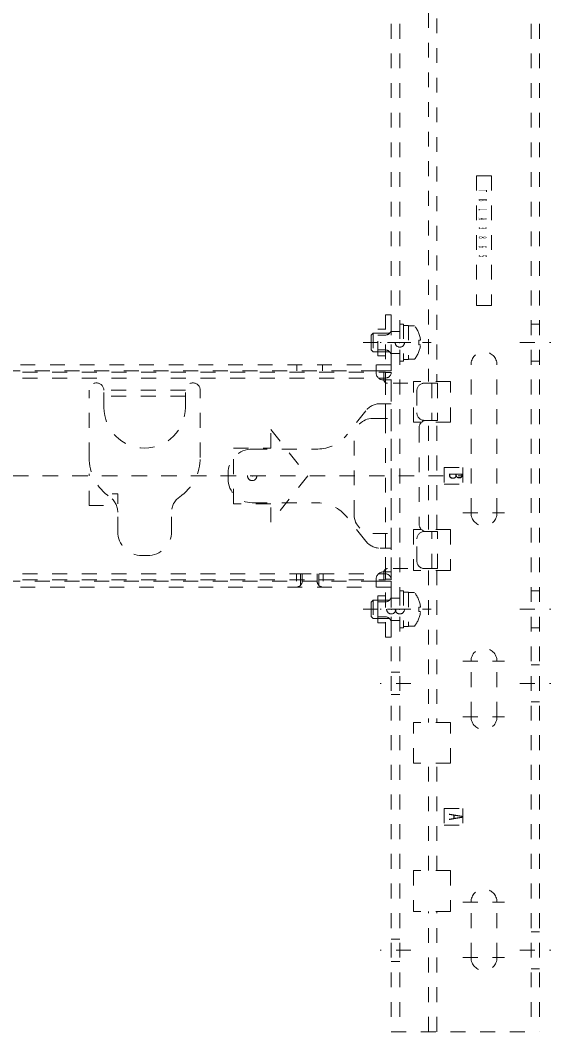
# Model space of a CAD drawing. Units: millimetres, scale not verified. Extents: x -63 to 62, y -57 to 57.
# Drawn here: x -17.61 to -14.04, y 5.81 to 12.64 of the extents above; entities that cross this region are included whole.
import ezdxf
from ezdxf.enums import TextEntityAlignment as Align

# ---------------------------------------------------------------- set-up
doc = ezdxf.new("R2010")
doc.units = ezdxf.units.MM
doc.header["$LTSCALE"] = 0.125
doc.header["$PDMODE"] = 32
doc.header["$PDSIZE"] = 0.0625
doc.linetypes.add('USER1', pattern=[1.4, 0.7, -0.7])
doc.layers.add('0-7_S3', color=3, linetype='USER1', lineweight=18)
doc.styles.add('ＭＳ ゴシック', font='')
doc.styles.get('ＭＳ ゴシック').set_extended_font_data('MS Gothic')

msp = doc.modelspace()

# ---------------------------------------------------------------- linework, layer by layer
at = {"layer": '0-7_S3'}
for p, q in [((-15.1124, 25.8144), (-15.1124, 5.8144)), ((-15.0549, 25.8144), (-15.0549, 5.8144)), ((-14.1699, 25.8144), (-14.1699, 5.8144)), ((-14.1124, 25.8144), (-14.1124, 5.8144)), ((-14.8624, 15.687), (-14.8624, 10.2019)), ((-14.8049, 15.6509), (-14.8049, 10.2019)), ((-14.5374, 11.5894), (-14.5374, 10.7144)), ((-14.4374, 11.5894), (-14.5374, 11.5894)), ((-14.4374, 11.5894), (-14.4374, 10.7144)), ((-14.4374, 10.7144), (-14.5374, 10.7144)), ((-15.1524, 10.6519), (-15.1524, 10.2644)), ((-15.1524, 10.6519), (-15.1124, 10.6519)), ((-15.1124, 10.6519), (-15.1124, 10.2644)), ((-15.0299, 10.5894), (-15.0549, 10.5894)), ((-15.0549, 10.5894), (-15.0549, 10.3394)), ((-15.0299, 10.5894), (-15.0299, 10.3394)), ((-14.9974, 10.5794), (-15.0299, 10.5794)), ((-14.9974, 10.5794), (-14.9974, 10.3494)), ((-14.1124, 10.5894), (-14.1699, 10.5894)), ((-15.2474, 10.5136), (-15.2474, 10.4152)), ((-15.2341, 10.5269), (-15.2024, 10.5269)), ((-15.2024, 10.5544), (-15.1524, 10.5544)), ((-15.2024, 10.3744), (-15.2024, 10.5544)), ((-15.1524, 10.5544), (-15.2024, 10.5544)), ((-15.1234, 10.5269), (-15.2024, 10.5269)), ((-15.1524, 10.5144), (-15.2024, 10.5144)), ((-15.0549, 10.5394), (-15.1124, 10.5394)), ((-14.9974, 10.5769), (-14.9562, 10.5769)), ((-15.3012, 10.4644), (-14.8431, 10.4644)), ((-15.0374, 10.4644), (-15.2774, 10.4644)), ((-14.9799, 10.4644), (-15.1874, 10.4644)), ((-14.9156, 10.4794), (-14.9256, 10.4794)), ((-14.2449, 10.4644), (-14.0374, 10.4644)), ((-15.2474, 10.4152), (-15.2341, 10.4019)), ((-15.2341, 10.4019), (-15.2024, 10.4019)), ((-15.1524, 10.4144), (-15.2024, 10.4144)), ((-15.1234, 10.4019), (-15.2024, 10.4019)), ((-15.1524, 10.3744), (-15.2024, 10.3744)), ((-15.0549, 10.3894), (-15.1124, 10.3894)), ((-15.1124, 10.3144), (-26.9624, 10.3144)), ((-15.7499, 10.3144), (-15.7499, 10.2744)), ((-15.5749, 10.3144), (-15.5749, 10.2744)), ((-15.2149, 10.3144), (-15.2149, 10.2618)), ((-15.1124, 10.2744), (-15.1124, 10.3144)), ((-15.0549, 10.3394), (-15.0299, 10.3394)), ((-15.0299, 10.3494), (-14.9974, 10.3494)), ((-14.9974, 10.3519), (-14.9562, 10.3519)), ((-14.5749, 9.3144), (-14.5749, 10.3144)), ((-14.3999, 9.3144), (-14.3999, 10.3144)), ((-14.1124, 10.3394), (-14.1699, 10.3394)), ((-26.9974, 10.2644), (-15.1524, 10.2644)), ((-15.2149, 10.2744), (-26.4374, 10.2744)), ((-15.1124, 10.2744), (-15.2149, 10.2744)), ((-15.1124, 8.8669), (-15.1124, 10.2619)), ((-26.9974, 10.2244), (-15.1524, 10.2244)), ((-15.1649, 10.2119), (-15.1124, 10.2119)), ((-15.1524, 10.2119), (-15.1524, 10.0519)), ((-14.7999, 10.1894), (-15.1374, 10.1894)), ((-14.9624, 9.9269), (-14.9624, 10.2019)), ((-14.7124, 10.2019), (-14.9624, 10.2019)), ((-14.8399, 10.1894), (-14.8399, 9.9394)), ((-14.7124, 9.9269), (-14.7124, 10.2019)), ((-17.1499, 9.6894), (-17.1499, 10.1419)), ((-17.0499, 10.0269), (-17.0499, 10.1419)), ((-16.4999, 10.1019), (-17.0499, 10.1019)), ((-16.3999, 9.6894), (-16.3999, 10.1419)), ((-14.9399, 10.1394), (-14.9399, 9.9894)), ((-15.1124, 10.0519), (-15.1864, 10.0519)), ((-15.1524, 10.0519), (-15.1524, 9.9519)), ((-15.2848, 10.004), (-15.4124, 9.8414)), ((-15.2374, 9.9519), (-15.1124, 9.9519)), ((-14.7124, 9.9269), (-14.9624, 9.9269)), ((-14.8624, 9.2019), (-14.8624, 9.9269)), ((-14.8049, 9.2019), (-14.8049, 9.9269)), ((-14.9249, 9.8894), (-14.9249, 9.2394)), ((-15.3624, 9.3019), (-15.3624, 9.8269)), ((-16.1749, 9.7519), (-15.9249, 9.7519)), ((-16.1749, 9.3769), (-16.1749, 9.7519)), ((-16.0499, 9.7457), (-15.6066, 9.7457)), ((-27.4625, 9.5644), (-14.6353, 9.5644)), ((-14.958, 9.5644), (-26.8266, 9.5644)), ((-17.1499, 9.3644), (-17.1499, 9.5795)), ((-16.2124, 9.5457), (-16.2124, 9.5832)), ((-14.7549, 9.6207), (-14.6299, 9.6207)), ((-14.6299, 9.6207), (-14.6299, 9.5082)), ((-16.9562, 9.4445), (-16.9934, 9.4445)), ((-16.9562, 9.4445), (-16.9562, 9.3751)), ((-17.1499, 9.3644), (-17.0514, 9.3644)), ((-15.9249, 9.3769), (-16.1749, 9.3769)), ((-16.0499, 9.3832), (-15.6066, 9.3832)), ((-16.9562, 9.1894), (-16.9562, 9.3195)), ((-16.5937, 9.1894), (-16.5937, 9.3195)), ((-15.2848, 9.1248), (-15.4124, 9.2874)), ((-14.6292, 9.3144), (-14.3496, 9.3144)), ((-15.2374, 9.1769), (-15.1124, 9.1769)), ((-14.9624, 9.2019), (-14.9624, 8.9269)), ((-14.7124, 9.2019), (-14.9624, 9.2019)), ((-14.8399, 8.9394), (-14.8399, 9.1894)), ((-14.7124, 9.2019), (-14.7124, 8.9269)), ((-15.1124, 9.0769), (-15.1864, 9.0769)), ((-15.1524, 8.9169), (-15.1524, 9.0769)), ((-14.9399, 8.9894), (-14.9399, 9.1394)), ((-16.7937, 9.0269), (-16.7562, 9.0269)), ((-26.9974, 8.9044), (-15.1524, 8.9044)), ((-15.7249, 8.8254), (-15.7249, 8.9044)), ((-15.7124, 8.8544), (-15.7124, 8.9044)), ((-15.6124, 8.8544), (-15.6124, 8.9044)), ((-15.5999, 8.8254), (-15.5999, 8.9044)), ((-15.5724, 8.8544), (-15.5724, 8.9044)), ((-15.1649, 8.9169), (-15.1124, 8.9169)), ((-14.7999, 8.9394), (-15.1374, 8.9394)), ((-14.7124, 8.9269), (-14.9624, 8.9269)), ((-14.8624, 8.9269), (-14.8624, 7.9019)), ((-14.8049, 8.9269), (-14.8049, 7.9019)), ((-26.9974, 8.8644), (-15.1524, 8.8644)), ((-15.1124, 8.8144), (-26.9624, 8.8144)), ((-15.2149, 8.8544), (-26.4374, 8.8544)), ((-15.2149, 8.8144), (-15.2149, 8.867)), ((-15.1124, 8.8544), (-15.2149, 8.8544)), ((-15.1524, 8.4769), (-15.1524, 8.8582)), ((-15.1124, 8.4769), (-15.1124, 8.8582)), ((-15.1124, 8.8544), (-15.1124, 8.8144)), ((-15.2024, 8.7544), (-15.1524, 8.7544)), ((-15.2024, 8.5744), (-15.2024, 8.7544)), ((-15.2024, 8.7544), (-15.2024, 8.5744)), ((-15.1524, 8.7544), (-15.2024, 8.7544)), ((-15.0549, 8.7394), (-15.1124, 8.7394)), ((-15.0299, 8.7894), (-15.0549, 8.7894)), ((-15.0549, 8.7894), (-15.0549, 8.5394)), ((-15.0299, 8.7894), (-15.0299, 8.5394)), ((-14.9974, 8.7794), (-15.0299, 8.7794)), ((-14.9974, 8.7794), (-14.9974, 8.5494)), ((-14.9974, 8.7769), (-14.9562, 8.7769)), ((-14.1124, 8.7894), (-14.1699, 8.7894)), ((-15.2474, 8.7136), (-15.2474, 8.6152)), ((-15.2341, 8.7269), (-15.2024, 8.7269)), ((-15.1234, 8.7269), (-15.2024, 8.7269)), ((-15.1524, 8.7144), (-15.2024, 8.7144)), ((-14.9156, 8.6794), (-14.9256, 8.6794)), ((-15.3012, 8.6644), (-14.8431, 8.6644)), ((-15.0374, 8.6644), (-15.2774, 8.6644)), ((-15.2474, 8.6152), (-15.2341, 8.6019)), ((-15.2341, 8.6019), (-15.2024, 8.6019)), ((-15.1524, 8.6144), (-15.2024, 8.6144)), ((-15.1234, 8.6019), (-15.2024, 8.6019)), ((-14.9799, 8.6644), (-15.1874, 8.6644)), ((-14.2449, 8.6644), (-14.0374, 8.6644)), ((-15.1524, 8.5744), (-15.2024, 8.5744)), ((-15.1524, 8.5744), (-15.2024, 8.5744)), ((-15.0549, 8.5894), (-15.1124, 8.5894)), ((-15.0549, 8.5394), (-15.0299, 8.5394)), ((-15.0299, 8.5494), (-14.9974, 8.5494)), ((-14.9974, 8.5519), (-14.9562, 8.5519)), ((-14.1124, 8.5394), (-14.1699, 8.5394)), ((-15.1524, 8.4769), (-15.1124, 8.4769)), ((-14.6292, 8.3144), (-14.3496, 8.3144)), ((-14.5749, 7.9394), (-14.5749, 8.3144)), ((-14.3999, 7.9394), (-14.3999, 8.3144)), ((-14.1124, 8.2894), (-14.1699, 8.2894)), ((-15.0549, 8.2394), (-15.1124, 8.2394)), ((-14.9799, 8.1644), (-15.1874, 8.1644)), ((-14.2449, 8.1644), (-14.0374, 8.1644)), ((-15.0549, 8.0894), (-15.1124, 8.0894)), ((-14.1124, 8.0394), (-14.1699, 8.0394)), ((-14.6292, 7.9394), (-14.3496, 7.9394)), ((-14.9624, 7.6269), (-14.9624, 7.9019)), ((-14.7124, 7.9019), (-14.9624, 7.9019)), ((-14.7124, 7.6269), (-14.7124, 7.9019)), ((-14.7124, 7.6269), (-14.9624, 7.6269)), ((-14.8624, 6.9019), (-14.8624, 7.6269)), ((-14.8049, 6.9019), (-14.8049, 7.6269)), ((-14.7549, 7.3207), (-14.6299, 7.3207)), ((-14.7549, 7.3207), (-14.7549, 7.2082)), ((-14.6299, 7.3207), (-14.6299, 7.2082)), ((-14.7549, 7.2082), (-14.6299, 7.2082)), ((-14.9624, 6.9019), (-14.9624, 6.6269)), ((-14.7124, 6.9019), (-14.9624, 6.9019)), ((-14.7124, 6.9019), (-14.7124, 6.6269)), ((-14.6292, 6.6894), (-14.3496, 6.6894)), ((-14.5749, 6.3144), (-14.5749, 6.6894)), ((-14.3999, 6.3144), (-14.3999, 6.6894)), ((-14.7124, 6.6269), (-14.9624, 6.6269)), ((-14.8624, 5.8144), (-14.8624, 6.6269)), ((-14.8049, 5.8144), (-14.8049, 6.6269)), ((-14.1124, 6.4894), (-14.1699, 6.4894)), ((-15.0549, 6.4394), (-15.1124, 6.4394)), ((-14.9799, 6.3644), (-15.1874, 6.3644)), ((-14.2449, 6.3644), (-14.0374, 6.3644)), ((-15.0549, 6.2894), (-15.1124, 6.2894)), ((-14.6292, 6.3144), (-14.3496, 6.3144)), ((-14.1124, 6.2394), (-14.1699, 6.2394)), ((-15.1124, 5.8144), (-14.1124, 5.8144))]:
    msp.add_line(p, q, dxfattribs=at)
for points in [[(-15.2474, 10.5136), (-15.2341, 10.5269), (-15.2341, 10.4019)], [(-15.1524, 10.3744), (-15.2024, 10.3744), (-15.2024, 10.5544)], [(-14.9156, 10.4494), (-14.9256, 10.4494), (-14.9256, 10.4794)], [(-15.1624, 10.2144), (-15.1624, 10.2244), (-15.1624, 10.2644)], [(-15.1124, 10.2619), (-15.1524, 10.2619), (-15.1524, 10.2119)], [(-14.7999, 10.1894), (-14.7999, 9.9394), (-14.8899, 9.9394)], [(-16.4999, 10.0269), (-16.4999, 10.1419), (-17.0499, 10.1419)], [(-15.1524, 9.9519), (-15.1524, 9.1769), (-15.1524, 9.0769)], [(-15.9249, 9.7519), (-15.9249, 9.8769), (-15.6749, 9.5644)], [(-15.6749, 9.5644), (-15.9249, 9.2519), (-15.9249, 9.3769)], [(-14.7549, 9.6207), (-14.7549, 9.5082), (-14.6299, 9.5082)], [(-14.7999, 8.9394), (-14.7999, 9.1894), (-14.8899, 9.1894)], [(-15.7524, 8.8544), (-15.7524, 8.9044), (-15.5724, 8.9044)], [(-15.1624, 8.9144), (-15.1624, 8.9044), (-15.1624, 8.8644)], [(-15.1124, 8.8669), (-15.1524, 8.8669), (-15.1524, 8.9169)], [(-15.2474, 8.7136), (-15.2341, 8.7269), (-15.2341, 8.6019)], [(-14.9156, 8.6494), (-14.9256, 8.6494), (-14.9256, 8.6794)]]:
    msp.add_lwpolyline(points, dxfattribs=at)
for centre, radius, start, end in [((-15.1524, 10.5544), 0.04, 270, 0), ((-15.089, 10.4644), 0.174, 4.94446, 40.27261), ((-15.089, 10.4644), 0.174, 319.72739, 355.05554), ((-15.1524, 10.3744), 0.04, 0, 90), ((-14.4874, 10.3144), 0.0875, 0, 180), ((-15.1649, 10.2619), 0.05, 180, 270), ((-15.1524, 10.2644), 0.04, 270, 0), ((-17.0999, 10.1419), 0.05, 0, 180), ((-16.4499, 10.1419), 0.05, 0, 180), ((-15.1374, 10.2144), 0.025, 180, 270), ((-14.8899, 10.1394), 0.05, 90, 180), ((-15.1864, 9.9269), 0.125, 90, 141.89242), ((-16.7749, 10.0269), 0.275, 180, 0), ((-14.8899, 9.9894), 0.05, 180, 270), ((-15.2374, 9.8269), 0.125, 90, 180), ((-14.8749, 9.8894), 0.05, 90, 180), ((-15.6091, 9.9957), 0.25, 270, 321.89242), ((-16.0499, 9.5832), 0.1625, 90, 180), ((-16.8249, 9.6894), 0.325, 180, 235.28851), ((-16.7249, 9.6894), 0.325, 304.71149, 0), ((-16.0499, 9.5457), 0.1625, 180, 270), ((-17.0812, 9.3195), 0.125, 0, 55.28851), ((-16.4687, 9.3195), 0.125, 124.71149, 180), ((-15.6091, 9.1332), 0.25, 38.10758, 90), ((-15.2374, 9.3019), 0.125, 180, 270), ((-14.4874, 9.3144), 0.0875, 180, 0), ((-14.8749, 9.2394), 0.05, 180, 270), ((-16.7937, 9.1894), 0.1625, 180, 270), ((-16.7562, 9.1894), 0.1625, 270, 0), ((-14.8899, 9.1394), 0.05, 90, 180), ((-15.1864, 9.2019), 0.125, 218.10758, 270), ((-14.8899, 8.9894), 0.05, 180, 270), ((-15.1649, 8.8669), 0.05, 90, 180), ((-15.1374, 8.9144), 0.025, 90, 180), ((-15.1524, 8.8644), 0.04, 0, 90), ((-15.7524, 8.8544), 0.04, 270, 0), ((-15.5724, 8.8544), 0.04, 180, 270), ((-15.1524, 8.7544), 0.04, 270, 0), ((-15.089, 8.6644), 0.174, 4.94446, 40.27261), ((-15.1524, 8.5744), 0.04, 0, 90), ((-15.089, 8.6644), 0.174, 319.72739, 355.05554), ((-14.4874, 8.3144), 0.0875, 0, 180), ((-14.4874, 7.9394), 0.0875, 180, 0), ((-14.4874, 6.6894), 0.0875, 0, 180), ((-14.4874, 6.3144), 0.0875, 180, 0)]:
    msp.add_arc(centre, radius, start, end, dxfattribs=at)
for p in [(-15.0549, 10.4644), (-16.0499, 9.5644), (-15.1124, 8.6644), (-15.0549, 8.6644)]:
    msp.add_point(p, dxfattribs=at)

# ---------------------------------------------------------------- texts
at = {"layer": '0-7_S3', "color": 7, "style": 'ＭＳ ゴシック', "width": 0.75}
for s, p in [('B', (-14.7509, 9.5878)), ('A', (-14.7497, 7.2878))]:
    msp.add_text(s, height=0.0916, rotation=270, dxfattribs=at).set_placement(p, align=Align.BOTTOM_LEFT)
at = {"layer": '0-7_S3', "color": 7, "insert": (-14.524, 11.4951), "char_height": 0.05499, "attachment_point": 7, "rotation": 270, "style": 'ＭＳ ゴシック'}
msp.add_mtext('\\T4;\\W0.35;TBLA3865', dxfattribs=at)

doc.saveas('drawing.dxf')
